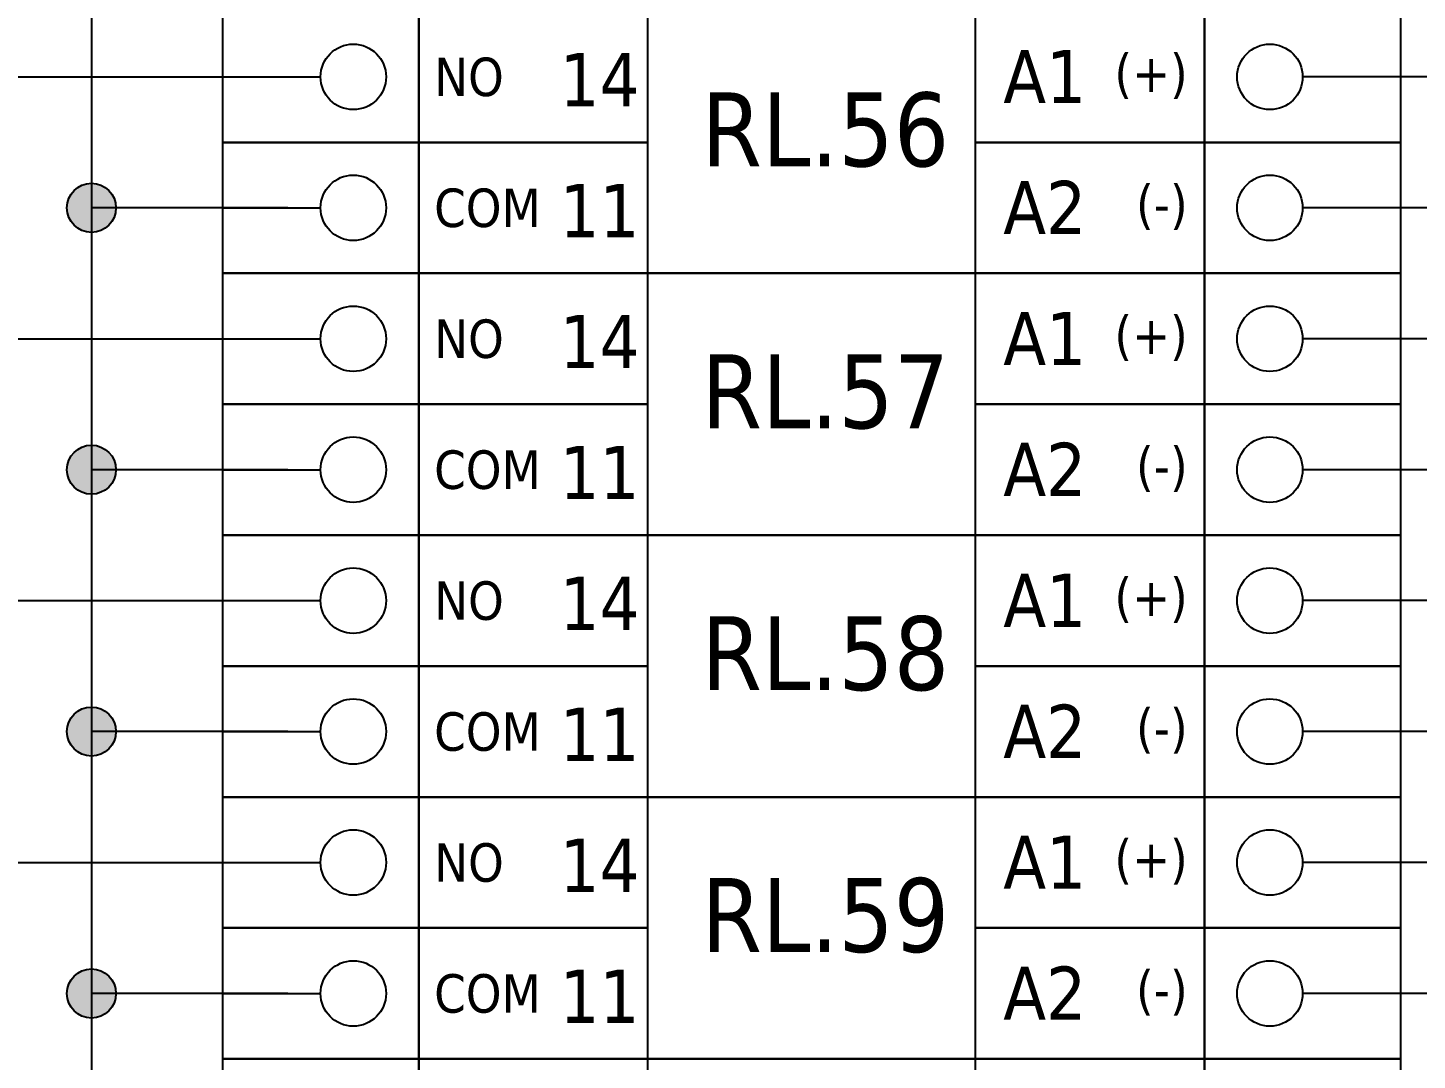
# Model space of a CAD drawing. Header units: millimetres. Extents: x 0 to 1792788, y -13 to 262234.
# Drawn here: x 236.06 to 278.5, y 66.96 to 98.5 of the extents above; entities that cross this region are included whole.
import ezdxf
from ezdxf.enums import TextEntityAlignment as Align

# ---------------------------------------------------------------- set-up
doc = ezdxf.new("R2010")
doc.units = ezdxf.units.MM
doc.linetypes.add('EPL_DASHDOT', pattern=[1, 0.8, -0.1, 0, -0.1])
for name, color, linetype, lineweight in [('EPLAN300', 5, 'Continuous', 25), ('EPLAN302', 5, 'Continuous', 25), ('EPLAN305', 5, 'Continuous', 25), ('EPLAN307', 134, 'EPL_DASHDOT', 25), ('EPLAN311', 7, 'Continuous', 25), ('EPLAN400', 5, 'Continuous', 35), ('EPLAN420', 7, 'Continuous', 35), ('EPLAN421', 5, 'Continuous', 35), ('EPLAN440', 73, 'Continuous', 35), ('EPLAN500', 7, 'Continuous', 35), ('EPLAN501', 7, 'Continuous', 35), ('EPLAN502', 7, 'Continuous', 35), ('EPLAN503', 7, 'Continuous', 35), ('EPLAN504', 7, 'Continuous', 35)]:
    doc.layers.add(name, color=color, linetype=linetype, lineweight=lineweight)
doc.styles.add('Tahoma', font='')
doc.styles.get('Tahoma').set_extended_font_data('Tahoma')

# ---------------------------------------------------------------- blocks, each defined once
blk = doc.blocks.new('EPLSYM_LibrarySPECIAL_Symbol17_Variant3_Placement1')
at = {"layer": 'EPLAN302', "lineweight": 25, "ltscale": 4}
blk.add_line((4, 0), (1, 0), dxfattribs=at)
blk.add_circle((0, 0), 1, dxfattribs=at)
at = {"layer": 'EPLAN420', "color": 7, "style": 'Tahoma'}
blk.add_attdef('17_20036', text='', height=1.6254, dxfattribs=at).set_placement((-1.5, -0.16254), align=Align.MIDDLE_RIGHT)
at = {"layer": 'EPLAN421', "color": 5, "style": 'Tahoma'}
blk.add_attdef('17_20039', text='', height=1.1739, dxfattribs=at).set_placement((3, 1), align=Align.BOTTOM_RIGHT)
blk = doc.blocks.new('EPLSYM_LibrarySPECIAL_Symbol17_Variant1_Placement1')
at = {"layer": 'EPLAN302', "lineweight": 25, "ltscale": 4}
blk.add_line((-4, 0), (-1, 0), dxfattribs=at)
blk.add_circle((0, 0), 1, dxfattribs=at)
at = {"layer": 'EPLAN420', "color": 7, "style": 'Tahoma'}
blk.add_attdef('17_20036', text='', height=1.6254, dxfattribs=at).set_placement((1.5, -0.16254), align=Align.MIDDLE_LEFT)
at = {"layer": 'EPLAN421', "color": 5, "style": 'Tahoma'}
blk.add_attdef('17_20039', text='', height=1.1739, dxfattribs=at).set_placement((-3, 1), align=Align.BOTTOM_LEFT)
blk = doc.blocks.new('EPLSYM_LibrarySPECIAL_Symbol2_Variant0_Placement1_23')
at = {"layer": 'EPLAN307', "lineweight": 25, "ltscale": 4}
blk.add_lwpolyline([(0, -8), (36, -8), (36, 0), (0, 0)], close=True, dxfattribs=at)
at = {"layer": 'EPLAN400', "color": 5, "style": 'Tahoma'}
blk.add_attdef('88_20010', text='', height=2.2575, dxfattribs=at).set_placement((-1.5, -0.9515), align=Align.TOP_CENTER)
at = {"layer": 'EPLAN500', "color": 7, "style": 'Tahoma'}
blk.add_attdef('88_20027', text='', height=1.6254, dxfattribs=at).set_placement((-1.5, -4.57508), align=Align.TOP_RIGHT)
at = {"layer": 'EPLAN501', "color": 7, "style": 'Tahoma'}
blk.add_attdef('88_20011', text='', height=1.6254, dxfattribs=at).set_placement((-1.5, -9.97508), align=Align.TOP_RIGHT)
at = {"layer": 'EPLAN502', "color": 7, "style": 'Tahoma'}
blk.add_attdef('88_20025', text='', height=1.6254, dxfattribs=at).set_placement((-1.5, -12.67508), align=Align.TOP_RIGHT)
at = {"layer": 'EPLAN503', "color": 7, "style": 'Tahoma'}
blk.add_attdef('88_20024', text='', height=1.6254, dxfattribs=at).set_placement((-1.5, -15.37508), align=Align.TOP_RIGHT)
at = {"layer": 'EPLAN504', "color": 7, "style": 'Tahoma'}
blk.add_attdef('88_20901[1]', text='', height=1.6254, dxfattribs=at).set_placement((-1.5, -7.27508), align=Align.TOP_RIGHT)
blk = doc.blocks.new('EPLSYM_LibrarySPECIAL_Symbol0_Variant0_Placement1_23')
at = {"layer": 'EPLAN305', "lineweight": 25, "ltscale": 4}
blk.add_lwpolyline([(0, -8), (36, -8), (36, 0), (0, 0)], close=True, dxfattribs=at)
at = {"layer": 'EPLAN400', "color": 5, "style": 'Tahoma'}
blk.add_attdef('17_20010', text='', height=2.2575, dxfattribs=at).set_placement((-1.5, -0.9515), align=Align.TOP_CENTER)
at = {"layer": 'EPLAN440', "color": 73, "style": 'Tahoma'}
blk.add_attdef('17_20300', text='', height=1.6254, dxfattribs=at).set_placement((-1.5, -4.57508), align=Align.TOP_RIGHT)
at = {"layer": 'EPLAN500', "color": 7, "style": 'Tahoma'}
blk.add_attdef('17_20027', text='', height=1.6254, dxfattribs=at).set_placement((-1.5, -7.27508), align=Align.TOP_RIGHT)
at = {"layer": 'EPLAN501', "color": 7, "style": 'Tahoma'}
blk.add_attdef('17_20011', text='', height=1.6254, dxfattribs=at).set_placement((-1.5, -12.67508), align=Align.TOP_RIGHT)
at = {"layer": 'EPLAN502', "color": 7, "style": 'Tahoma'}
blk.add_attdef('17_20025', text='', height=1.6254, dxfattribs=at).set_placement((-1.5, -15.37508), align=Align.TOP_RIGHT)
at = {"layer": 'EPLAN503', "color": 7, "style": 'Tahoma'}
blk.add_attdef('17_20024', text='', height=1.6254, dxfattribs=at).set_placement((-1.5, -18.07508), align=Align.TOP_RIGHT)
at = {"layer": 'EPLAN504', "color": 7, "style": 'Tahoma'}
blk.add_attdef('17_20901[1]', text='', height=1.6254, dxfattribs=at).set_placement((-1.5, -9.97508), align=Align.TOP_RIGHT)
blk = doc.blocks.new('EPLSYM_LibrarySPECIAL_Symbol2_Variant0_Placement1_24')
at = {"layer": 'EPLAN307', "lineweight": 25, "ltscale": 4}
blk.add_lwpolyline([(0, -8), (36, -8), (36, 0), (0, 0)], close=True, dxfattribs=at)
at = {"layer": 'EPLAN400', "color": 5, "style": 'Tahoma'}
blk.add_attdef('88_20010', text='', height=2.2575, dxfattribs=at).set_placement((-1.5, -0.9515), align=Align.TOP_CENTER)
at = {"layer": 'EPLAN500', "color": 7, "style": 'Tahoma'}
blk.add_attdef('88_20027', text='', height=1.6254, dxfattribs=at).set_placement((-1.5, -4.57508), align=Align.TOP_RIGHT)
at = {"layer": 'EPLAN501', "color": 7, "style": 'Tahoma'}
blk.add_attdef('88_20011', text='', height=1.6254, dxfattribs=at).set_placement((-1.5, -9.97508), align=Align.TOP_RIGHT)
at = {"layer": 'EPLAN502', "color": 7, "style": 'Tahoma'}
blk.add_attdef('88_20025', text='', height=1.6254, dxfattribs=at).set_placement((-1.5, -12.67508), align=Align.TOP_RIGHT)
at = {"layer": 'EPLAN503', "color": 7, "style": 'Tahoma'}
blk.add_attdef('88_20024', text='', height=1.6254, dxfattribs=at).set_placement((-1.5, -15.37508), align=Align.TOP_RIGHT)
at = {"layer": 'EPLAN504', "color": 7, "style": 'Tahoma'}
blk.add_attdef('88_20901[1]', text='', height=1.6254, dxfattribs=at).set_placement((-1.5, -7.27508), align=Align.TOP_RIGHT)
blk = doc.blocks.new('EPLSYM_LibrarySPECIAL_Symbol0_Variant0_Placement1_24')
at = {"layer": 'EPLAN305', "lineweight": 25, "ltscale": 4}
blk.add_lwpolyline([(0, -8), (36, -8), (36, 0), (0, 0)], close=True, dxfattribs=at)
at = {"layer": 'EPLAN400', "color": 5, "style": 'Tahoma'}
blk.add_attdef('17_20010', text='', height=2.2575, dxfattribs=at).set_placement((-1.5, -0.9515), align=Align.TOP_CENTER)
at = {"layer": 'EPLAN440', "color": 73, "style": 'Tahoma'}
blk.add_attdef('17_20300', text='', height=1.6254, dxfattribs=at).set_placement((-1.5, -4.57508), align=Align.TOP_RIGHT)
at = {"layer": 'EPLAN500', "color": 7, "style": 'Tahoma'}
blk.add_attdef('17_20027', text='', height=1.6254, dxfattribs=at).set_placement((-1.5, -7.27508), align=Align.TOP_RIGHT)
at = {"layer": 'EPLAN501', "color": 7, "style": 'Tahoma'}
blk.add_attdef('17_20011', text='', height=1.6254, dxfattribs=at).set_placement((-1.5, -12.67508), align=Align.TOP_RIGHT)
at = {"layer": 'EPLAN502', "color": 7, "style": 'Tahoma'}
blk.add_attdef('17_20025', text='', height=1.6254, dxfattribs=at).set_placement((-1.5, -15.37508), align=Align.TOP_RIGHT)
at = {"layer": 'EPLAN503', "color": 7, "style": 'Tahoma'}
blk.add_attdef('17_20024', text='', height=1.6254, dxfattribs=at).set_placement((-1.5, -18.07508), align=Align.TOP_RIGHT)
at = {"layer": 'EPLAN504', "color": 7, "style": 'Tahoma'}
blk.add_attdef('17_20901[1]', text='', height=1.6254, dxfattribs=at).set_placement((-1.5, -9.97508), align=Align.TOP_RIGHT)
blk = doc.blocks.new('EPLSYM_LibrarySPECIAL_Symbol2_Variant0_Placement1_25')
at = {"layer": 'EPLAN307', "lineweight": 25, "ltscale": 4}
blk.add_lwpolyline([(0, -8), (36, -8), (36, 0), (0, 0)], close=True, dxfattribs=at)
at = {"layer": 'EPLAN400', "color": 5, "style": 'Tahoma'}
blk.add_attdef('88_20010', text='', height=2.2575, dxfattribs=at).set_placement((-1.5, -0.9515), align=Align.TOP_CENTER)
at = {"layer": 'EPLAN500', "color": 7, "style": 'Tahoma'}
blk.add_attdef('88_20027', text='', height=1.6254, dxfattribs=at).set_placement((-1.5, -4.57508), align=Align.TOP_RIGHT)
at = {"layer": 'EPLAN501', "color": 7, "style": 'Tahoma'}
blk.add_attdef('88_20011', text='', height=1.6254, dxfattribs=at).set_placement((-1.5, -9.97508), align=Align.TOP_RIGHT)
at = {"layer": 'EPLAN502', "color": 7, "style": 'Tahoma'}
blk.add_attdef('88_20025', text='', height=1.6254, dxfattribs=at).set_placement((-1.5, -12.67508), align=Align.TOP_RIGHT)
at = {"layer": 'EPLAN503', "color": 7, "style": 'Tahoma'}
blk.add_attdef('88_20024', text='', height=1.6254, dxfattribs=at).set_placement((-1.5, -15.37508), align=Align.TOP_RIGHT)
at = {"layer": 'EPLAN504', "color": 7, "style": 'Tahoma'}
blk.add_attdef('88_20901[1]', text='', height=1.6254, dxfattribs=at).set_placement((-1.5, -7.27508), align=Align.TOP_RIGHT)
blk = doc.blocks.new('EPLSYM_LibrarySPECIAL_Symbol0_Variant0_Placement1_25')
at = {"layer": 'EPLAN305', "lineweight": 25, "ltscale": 4}
blk.add_lwpolyline([(0, -8), (36, -8), (36, 0), (0, 0)], close=True, dxfattribs=at)
at = {"layer": 'EPLAN400', "color": 5, "style": 'Tahoma'}
blk.add_attdef('17_20010', text='', height=2.2575, dxfattribs=at).set_placement((-1.5, -0.9515), align=Align.TOP_CENTER)
at = {"layer": 'EPLAN440', "color": 73, "style": 'Tahoma'}
blk.add_attdef('17_20300', text='', height=1.6254, dxfattribs=at).set_placement((-1.5, -4.57508), align=Align.TOP_RIGHT)
at = {"layer": 'EPLAN500', "color": 7, "style": 'Tahoma'}
blk.add_attdef('17_20027', text='', height=1.6254, dxfattribs=at).set_placement((-1.5, -7.27508), align=Align.TOP_RIGHT)
at = {"layer": 'EPLAN501', "color": 7, "style": 'Tahoma'}
blk.add_attdef('17_20011', text='', height=1.6254, dxfattribs=at).set_placement((-1.5, -12.67508), align=Align.TOP_RIGHT)
at = {"layer": 'EPLAN502', "color": 7, "style": 'Tahoma'}
blk.add_attdef('17_20025', text='', height=1.6254, dxfattribs=at).set_placement((-1.5, -15.37508), align=Align.TOP_RIGHT)
at = {"layer": 'EPLAN503', "color": 7, "style": 'Tahoma'}
blk.add_attdef('17_20024', text='', height=1.6254, dxfattribs=at).set_placement((-1.5, -18.07508), align=Align.TOP_RIGHT)
at = {"layer": 'EPLAN504', "color": 7, "style": 'Tahoma'}
blk.add_attdef('17_20901[1]', text='', height=1.6254, dxfattribs=at).set_placement((-1.5, -9.97508), align=Align.TOP_RIGHT)
blk = doc.blocks.new('EPLSYM_LibrarySPECIAL_Symbol2_Variant0_Placement1_26')
at = {"layer": 'EPLAN307', "lineweight": 25, "ltscale": 4}
blk.add_lwpolyline([(0, -8), (36, -8), (36, 0), (0, 0)], close=True, dxfattribs=at)
at = {"layer": 'EPLAN400', "color": 5, "style": 'Tahoma'}
blk.add_attdef('88_20010', text='', height=2.2575, dxfattribs=at).set_placement((-1.5, -0.9515), align=Align.TOP_CENTER)
at = {"layer": 'EPLAN500', "color": 7, "style": 'Tahoma'}
blk.add_attdef('88_20027', text='', height=1.6254, dxfattribs=at).set_placement((-1.5, -4.57508), align=Align.TOP_RIGHT)
at = {"layer": 'EPLAN501', "color": 7, "style": 'Tahoma'}
blk.add_attdef('88_20011', text='', height=1.6254, dxfattribs=at).set_placement((-1.5, -9.97508), align=Align.TOP_RIGHT)
at = {"layer": 'EPLAN502', "color": 7, "style": 'Tahoma'}
blk.add_attdef('88_20025', text='', height=1.6254, dxfattribs=at).set_placement((-1.5, -12.67508), align=Align.TOP_RIGHT)
at = {"layer": 'EPLAN503', "color": 7, "style": 'Tahoma'}
blk.add_attdef('88_20024', text='', height=1.6254, dxfattribs=at).set_placement((-1.5, -15.37508), align=Align.TOP_RIGHT)
at = {"layer": 'EPLAN504', "color": 7, "style": 'Tahoma'}
blk.add_attdef('88_20901[1]', text='', height=1.6254, dxfattribs=at).set_placement((-1.5, -7.27508), align=Align.TOP_RIGHT)
blk = doc.blocks.new('EPLSYM_LibrarySPECIAL_Symbol0_Variant0_Placement1_26')
at = {"layer": 'EPLAN305', "lineweight": 25, "ltscale": 4}
blk.add_lwpolyline([(0, -8), (36, -8), (36, 0), (0, 0)], close=True, dxfattribs=at)
at = {"layer": 'EPLAN400', "color": 5, "style": 'Tahoma'}
blk.add_attdef('17_20010', text='', height=2.2575, dxfattribs=at).set_placement((-1.5, -0.9515), align=Align.TOP_CENTER)
at = {"layer": 'EPLAN440', "color": 73, "style": 'Tahoma'}
blk.add_attdef('17_20300', text='', height=1.6254, dxfattribs=at).set_placement((-1.5, -4.57508), align=Align.TOP_RIGHT)
at = {"layer": 'EPLAN500', "color": 7, "style": 'Tahoma'}
blk.add_attdef('17_20027', text='', height=1.6254, dxfattribs=at).set_placement((-1.5, -7.27508), align=Align.TOP_RIGHT)
at = {"layer": 'EPLAN501', "color": 7, "style": 'Tahoma'}
blk.add_attdef('17_20011', text='', height=1.6254, dxfattribs=at).set_placement((-1.5, -12.67508), align=Align.TOP_RIGHT)
at = {"layer": 'EPLAN502', "color": 7, "style": 'Tahoma'}
blk.add_attdef('17_20025', text='', height=1.6254, dxfattribs=at).set_placement((-1.5, -15.37508), align=Align.TOP_RIGHT)
at = {"layer": 'EPLAN503', "color": 7, "style": 'Tahoma'}
blk.add_attdef('17_20024', text='', height=1.6254, dxfattribs=at).set_placement((-1.5, -18.07508), align=Align.TOP_RIGHT)
at = {"layer": 'EPLAN504', "color": 7, "style": 'Tahoma'}
blk.add_attdef('17_20901[1]', text='', height=1.6254, dxfattribs=at).set_placement((-1.5, -9.97508), align=Align.TOP_RIGHT)
blk = doc.blocks.new('EPLSYM_LibrarySPECIAL_Symbol2_Variant0_Placement1_27')
at = {"layer": 'EPLAN307', "lineweight": 25, "ltscale": 4}
blk.add_lwpolyline([(0, -8), (36, -8), (36, 0), (0, 0)], close=True, dxfattribs=at)
at = {"layer": 'EPLAN400', "color": 5, "style": 'Tahoma'}
blk.add_attdef('88_20010', text='', height=2.2575, dxfattribs=at).set_placement((-1.5, -0.9515), align=Align.TOP_CENTER)
at = {"layer": 'EPLAN500', "color": 7, "style": 'Tahoma'}
blk.add_attdef('88_20027', text='', height=1.6254, dxfattribs=at).set_placement((-1.5, -4.57508), align=Align.TOP_RIGHT)
at = {"layer": 'EPLAN501', "color": 7, "style": 'Tahoma'}
blk.add_attdef('88_20011', text='', height=1.6254, dxfattribs=at).set_placement((-1.5, -9.97508), align=Align.TOP_RIGHT)
at = {"layer": 'EPLAN502', "color": 7, "style": 'Tahoma'}
blk.add_attdef('88_20025', text='', height=1.6254, dxfattribs=at).set_placement((-1.5, -12.67508), align=Align.TOP_RIGHT)
at = {"layer": 'EPLAN503', "color": 7, "style": 'Tahoma'}
blk.add_attdef('88_20024', text='', height=1.6254, dxfattribs=at).set_placement((-1.5, -15.37508), align=Align.TOP_RIGHT)
at = {"layer": 'EPLAN504', "color": 7, "style": 'Tahoma'}
blk.add_attdef('88_20901[1]', text='', height=1.6254, dxfattribs=at).set_placement((-1.5, -7.27508), align=Align.TOP_RIGHT)
blk = doc.blocks.new('EPLSYM_LibrarySPECIAL_Symbol0_Variant0_Placement1_27')
at = {"layer": 'EPLAN305', "lineweight": 25, "ltscale": 4}
blk.add_lwpolyline([(0, -8), (36, -8), (36, 0), (0, 0)], close=True, dxfattribs=at)
at = {"layer": 'EPLAN400', "color": 5, "style": 'Tahoma'}
blk.add_attdef('17_20010', text='', height=2.2575, dxfattribs=at).set_placement((-1.5, -0.9515), align=Align.TOP_CENTER)
at = {"layer": 'EPLAN440', "color": 73, "style": 'Tahoma'}
blk.add_attdef('17_20300', text='', height=1.6254, dxfattribs=at).set_placement((-1.5, -4.57508), align=Align.TOP_RIGHT)
at = {"layer": 'EPLAN500', "color": 7, "style": 'Tahoma'}
blk.add_attdef('17_20027', text='', height=1.6254, dxfattribs=at).set_placement((-1.5, -7.27508), align=Align.TOP_RIGHT)
at = {"layer": 'EPLAN501', "color": 7, "style": 'Tahoma'}
blk.add_attdef('17_20011', text='', height=1.6254, dxfattribs=at).set_placement((-1.5, -12.67508), align=Align.TOP_RIGHT)
at = {"layer": 'EPLAN502', "color": 7, "style": 'Tahoma'}
blk.add_attdef('17_20025', text='', height=1.6254, dxfattribs=at).set_placement((-1.5, -15.37508), align=Align.TOP_RIGHT)
at = {"layer": 'EPLAN503', "color": 7, "style": 'Tahoma'}
blk.add_attdef('17_20024', text='', height=1.6254, dxfattribs=at).set_placement((-1.5, -18.07508), align=Align.TOP_RIGHT)
at = {"layer": 'EPLAN504', "color": 7, "style": 'Tahoma'}
blk.add_attdef('17_20901[1]', text='', height=1.6254, dxfattribs=at).set_placement((-1.5, -9.97508), align=Align.TOP_RIGHT)

msp = doc.modelspace()

# ---------------------------------------------------------------- hatches: boundary and pattern name
at = {"layer": 'EPLAN311', "linetype": 'Continuous', "lineweight": 25, "ltscale": 4}
h = msp.add_hatch(color=7, dxfattribs=at)
edge = h.paths.add_edge_path(flags=0)
edge.add_arc((238, 93), 0.75, 0, 360)
h = msp.add_hatch(color=7, dxfattribs=at)
edge = h.paths.add_edge_path(flags=0)
edge.add_arc((238, 85), 0.75, 0, 360)
h = msp.add_hatch(color=7, dxfattribs=at)
edge = h.paths.add_edge_path(flags=0)
edge.add_arc((238, 77), 0.75, 0, 360)
h = msp.add_hatch(color=7, dxfattribs=at)
edge = h.paths.add_edge_path(flags=0)
edge.add_arc((238, 69), 0.75, 0, 360)

# ---------------------------------------------------------------- linework, layer by layer
at = {"layer": 'EPLAN300', "lineweight": 25, "ltscale": 4}
for points in [[(242, 95), (248, 95), (248, 99), (242, 99)], [(248, 91), (272, 91), (272, 99), (248, 99)], [(248, 95), (255, 95), (255, 99), (248, 99)], [(265, 95), (272, 95), (272, 99), (265, 99)], [(272, 95), (278, 95), (278, 99), (272, 99)], [(242, 91), (248, 91), (248, 95), (242, 95)], [(248, 91), (255, 91), (255, 95), (248, 95)], [(265, 91), (272, 91), (272, 95), (265, 95)], [(272, 91), (278, 91), (278, 95), (272, 95)], [(242, 87), (248, 87), (248, 91), (242, 91)], [(248, 83), (272, 83), (272, 91), (248, 91)], [(248, 87), (255, 87), (255, 91), (248, 91)], [(265, 87), (272, 87), (272, 91), (265, 91)], [(272, 87), (278, 87), (278, 91), (272, 91)], [(242, 83), (248, 83), (248, 87), (242, 87)], [(248, 83), (255, 83), (255, 87), (248, 87)], [(265, 83), (272, 83), (272, 87), (265, 87)], [(272, 83), (278, 83), (278, 87), (272, 87)], [(242, 79), (248, 79), (248, 83), (242, 83)], [(248, 75), (272, 75), (272, 83), (248, 83)], [(248, 79), (255, 79), (255, 83), (248, 83)], [(265, 79), (272, 79), (272, 83), (265, 83)], [(272, 79), (278, 79), (278, 83), (272, 83)], [(242, 75), (248, 75), (248, 79), (242, 79)], [(248, 75), (255, 75), (255, 79), (248, 79)], [(265, 75), (272, 75), (272, 79), (265, 79)], [(272, 75), (278, 75), (278, 79), (272, 79)], [(242, 71), (248, 71), (248, 75), (242, 75)], [(248, 67), (272, 67), (272, 75), (248, 75)], [(248, 71), (255, 71), (255, 75), (248, 75)], [(265, 71), (272, 71), (272, 75), (265, 75)], [(272, 71), (278, 71), (278, 75), (272, 75)], [(242, 67), (248, 67), (248, 71), (242, 71)], [(248, 67), (255, 67), (255, 71), (248, 71)], [(265, 67), (272, 67), (272, 71), (265, 71)], [(272, 67), (278, 67), (278, 71), (272, 71)], [(242, 63), (248, 63), (248, 67), (242, 67)], [(248, 59), (272, 59), (272, 67), (248, 67)], [(248, 63), (255, 63), (255, 67), (248, 67)], [(265, 63), (272, 63), (272, 67), (265, 67)], [(272, 63), (278, 63), (278, 67), (272, 67)]]:
    msp.add_lwpolyline(points, close=True, dxfattribs=at)
at = {"layer": 'EPLAN311', "ltscale": 4}
for p, q in [((238, 101), (238, 93)), ((238, 93), (238, 85)), ((244, 93), (240, 93)), ((279, 93), (276, 93)), ((238, 85), (238, 77)), ((244, 85), (240, 85)), ((279, 85), (276, 85)), ((238, 77), (238, 69)), ((244, 77), (240, 77)), ((279, 77), (276, 77)), ((238, 69), (238, 61)), ((244, 69), (240, 69)), ((279, 69), (276, 69))]:
    msp.add_line(p, q, dxfattribs=at)
at = {"layer": 'EPLAN311', "color": 7, "ltscale": 4}
for p, q in [((184.05, 97), (244, 97)), ((299, 97), (276, 97)), ((184.05, 89), (244, 89)), ((299, 89), (276, 89)), ((184.05, 81), (244, 81)), ((299, 81), (276, 81)), ((184.05, 73), (244, 73)), ((299, 73), (276, 73))]:
    msp.add_line(p, q, dxfattribs=at)
at = {"layer": 'EPLAN311', "color": 7, "linetype": 'Continuous', "lineweight": 25, "ltscale": 4}
for p, q in [((238, 95), (238, 91)), ((240, 93), (238, 93)), ((238, 87), (238, 83)), ((240, 85), (238, 85)), ((238, 79), (238, 75)), ((240, 77), (238, 77)), ((238, 71), (238, 67)), ((240, 69), (238, 69))]:
    msp.add_line(p, q, dxfattribs=at)
for centre in [(238, 93), (238, 85), (238, 77), (238, 69)]:
    msp.add_circle(centre, 0.75, dxfattribs=at)

# ---------------------------------------------------------------- block references
for name, p in [('EPLSYM_LibrarySPECIAL_Symbol2_Variant0_Placement1_23', (242, 99)), ('EPLSYM_LibrarySPECIAL_Symbol2_Variant0_Placement1_24', (242, 91)), ('EPLSYM_LibrarySPECIAL_Symbol2_Variant0_Placement1_25', (242, 83)), ('EPLSYM_LibrarySPECIAL_Symbol2_Variant0_Placement1_26', (242, 75)), ('EPLSYM_LibrarySPECIAL_Symbol2_Variant0_Placement1_27', (242, 67))]:
    msp.add_blockref(name, p)
ref = msp.add_blockref('EPLSYM_LibrarySPECIAL_Symbol0_Variant0_Placement1_23', (242, 99))
ref.add_attrib('17_20010', 'RL.56', dxfattribs={"layer": 'EPLAN400', "color": 5, "height": 2.2575, "style": 'Tahoma'}).set_placement((260.419, 96.525), align=Align.TOP_CENTER)
ref = msp.add_blockref('EPLSYM_LibrarySPECIAL_Symbol17_Variant1_Placement1', (246, 97))
ref.add_attrib('17_20039', 'NO', dxfattribs={"layer": 'EPLAN421', "color": 5, "height": 1.1739, "style": 'Tahoma'}).set_placement((248.471, 96.063), align=Align.BOTTOM_LEFT)
ref.add_attrib('17_20036', '14', dxfattribs={"layer": 'EPLAN420', "color": 7, "height": 1.6254, "style": 'Tahoma'}).set_placement((252.304, 96.915), align=Align.MIDDLE_LEFT)
ref = msp.add_blockref('EPLSYM_LibrarySPECIAL_Symbol17_Variant3_Placement1', (274, 97))
ref.add_attrib('17_20039', '(+)', dxfattribs={"layer": 'EPLAN421', "color": 5, "height": 1.1739, "style": 'Tahoma'}).set_placement((271.49, 96.182), align=Align.BOTTOM_RIGHT)
ref.add_attrib('17_20036', 'A1', dxfattribs={"layer": 'EPLAN420', "color": 7, "height": 1.6254, "style": 'Tahoma'}).set_placement((268.386, 97.01), align=Align.MIDDLE_RIGHT)
ref = msp.add_blockref('EPLSYM_LibrarySPECIAL_Symbol17_Variant1_Placement1', (246, 93))
ref.add_attrib('17_20039', 'COM', dxfattribs={"layer": 'EPLAN421', "color": 5, "height": 1.1739, "style": 'Tahoma'}).set_placement((248.471, 92.063), align=Align.BOTTOM_LEFT)
ref.add_attrib('17_20036', '11', dxfattribs={"layer": 'EPLAN420', "color": 7, "height": 1.6254, "style": 'Tahoma'}).set_placement((252.304, 92.915), align=Align.MIDDLE_LEFT)
ref = msp.add_blockref('EPLSYM_LibrarySPECIAL_Symbol17_Variant3_Placement1', (274, 93))
ref.add_attrib('17_20039', '(-)', dxfattribs={"layer": 'EPLAN421', "color": 5, "height": 1.1739, "style": 'Tahoma'}).set_placement((271.49, 92.182), align=Align.BOTTOM_RIGHT)
ref.add_attrib('17_20036', 'A2', dxfattribs={"layer": 'EPLAN420', "color": 7, "height": 1.6254, "style": 'Tahoma'}).set_placement((268.386, 93.01), align=Align.MIDDLE_RIGHT)
ref = msp.add_blockref('EPLSYM_LibrarySPECIAL_Symbol0_Variant0_Placement1_24', (242, 91))
ref.add_attrib('17_20010', 'RL.57', dxfattribs={"layer": 'EPLAN400', "color": 5, "height": 2.2575, "style": 'Tahoma'}).set_placement((260.419, 88.525), align=Align.TOP_CENTER)
ref = msp.add_blockref('EPLSYM_LibrarySPECIAL_Symbol17_Variant1_Placement1', (246, 89))
ref.add_attrib('17_20039', 'NO', dxfattribs={"layer": 'EPLAN421', "color": 5, "height": 1.1739, "style": 'Tahoma'}).set_placement((248.471, 88.063), align=Align.BOTTOM_LEFT)
ref.add_attrib('17_20036', '14', dxfattribs={"layer": 'EPLAN420', "color": 7, "height": 1.6254, "style": 'Tahoma'}).set_placement((252.304, 88.915), align=Align.MIDDLE_LEFT)
ref = msp.add_blockref('EPLSYM_LibrarySPECIAL_Symbol17_Variant3_Placement1', (274, 89))
ref.add_attrib('17_20039', '(+)', dxfattribs={"layer": 'EPLAN421', "color": 5, "height": 1.1739, "style": 'Tahoma'}).set_placement((271.49, 88.182), align=Align.BOTTOM_RIGHT)
ref.add_attrib('17_20036', 'A1', dxfattribs={"layer": 'EPLAN420', "color": 7, "height": 1.6254, "style": 'Tahoma'}).set_placement((268.386, 89.01), align=Align.MIDDLE_RIGHT)
ref = msp.add_blockref('EPLSYM_LibrarySPECIAL_Symbol17_Variant1_Placement1', (246, 85))
ref.add_attrib('17_20039', 'COM', dxfattribs={"layer": 'EPLAN421', "color": 5, "height": 1.1739, "style": 'Tahoma'}).set_placement((248.471, 84.063), align=Align.BOTTOM_LEFT)
ref.add_attrib('17_20036', '11', dxfattribs={"layer": 'EPLAN420', "color": 7, "height": 1.6254, "style": 'Tahoma'}).set_placement((252.304, 84.915), align=Align.MIDDLE_LEFT)
ref = msp.add_blockref('EPLSYM_LibrarySPECIAL_Symbol17_Variant3_Placement1', (274, 85))
ref.add_attrib('17_20039', '(-)', dxfattribs={"layer": 'EPLAN421', "color": 5, "height": 1.1739, "style": 'Tahoma'}).set_placement((271.49, 84.182), align=Align.BOTTOM_RIGHT)
ref.add_attrib('17_20036', 'A2', dxfattribs={"layer": 'EPLAN420', "color": 7, "height": 1.6254, "style": 'Tahoma'}).set_placement((268.386, 85.01), align=Align.MIDDLE_RIGHT)
ref = msp.add_blockref('EPLSYM_LibrarySPECIAL_Symbol0_Variant0_Placement1_25', (242, 83))
ref.add_attrib('17_20010', 'RL.58', dxfattribs={"layer": 'EPLAN400', "color": 5, "height": 2.2575, "style": 'Tahoma'}).set_placement((260.419, 80.525), align=Align.TOP_CENTER)
ref = msp.add_blockref('EPLSYM_LibrarySPECIAL_Symbol17_Variant1_Placement1', (246, 81))
ref.add_attrib('17_20039', 'NO', dxfattribs={"layer": 'EPLAN421', "color": 5, "height": 1.1739, "style": 'Tahoma'}).set_placement((248.471, 80.063), align=Align.BOTTOM_LEFT)
ref.add_attrib('17_20036', '14', dxfattribs={"layer": 'EPLAN420', "color": 7, "height": 1.6254, "style": 'Tahoma'}).set_placement((252.304, 80.915), align=Align.MIDDLE_LEFT)
ref = msp.add_blockref('EPLSYM_LibrarySPECIAL_Symbol17_Variant3_Placement1', (274, 81))
ref.add_attrib('17_20039', '(+)', dxfattribs={"layer": 'EPLAN421', "color": 5, "height": 1.1739, "style": 'Tahoma'}).set_placement((271.49, 80.182), align=Align.BOTTOM_RIGHT)
ref.add_attrib('17_20036', 'A1', dxfattribs={"layer": 'EPLAN420', "color": 7, "height": 1.6254, "style": 'Tahoma'}).set_placement((268.386, 81.01), align=Align.MIDDLE_RIGHT)
ref = msp.add_blockref('EPLSYM_LibrarySPECIAL_Symbol17_Variant1_Placement1', (246, 77))
ref.add_attrib('17_20039', 'COM', dxfattribs={"layer": 'EPLAN421', "color": 5, "height": 1.1739, "style": 'Tahoma'}).set_placement((248.471, 76.063), align=Align.BOTTOM_LEFT)
ref.add_attrib('17_20036', '11', dxfattribs={"layer": 'EPLAN420', "color": 7, "height": 1.6254, "style": 'Tahoma'}).set_placement((252.304, 76.915), align=Align.MIDDLE_LEFT)
ref = msp.add_blockref('EPLSYM_LibrarySPECIAL_Symbol17_Variant3_Placement1', (274, 77))
ref.add_attrib('17_20039', '(-)', dxfattribs={"layer": 'EPLAN421', "color": 5, "height": 1.1739, "style": 'Tahoma'}).set_placement((271.49, 76.182), align=Align.BOTTOM_RIGHT)
ref.add_attrib('17_20036', 'A2', dxfattribs={"layer": 'EPLAN420', "color": 7, "height": 1.6254, "style": 'Tahoma'}).set_placement((268.386, 77.01), align=Align.MIDDLE_RIGHT)
ref = msp.add_blockref('EPLSYM_LibrarySPECIAL_Symbol0_Variant0_Placement1_26', (242, 75))
ref.add_attrib('17_20010', 'RL.59', dxfattribs={"layer": 'EPLAN400', "color": 5, "height": 2.2575, "style": 'Tahoma'}).set_placement((260.419, 72.525), align=Align.TOP_CENTER)
ref = msp.add_blockref('EPLSYM_LibrarySPECIAL_Symbol17_Variant1_Placement1', (246, 73))
ref.add_attrib('17_20039', 'NO', dxfattribs={"layer": 'EPLAN421', "color": 5, "height": 1.1739, "style": 'Tahoma'}).set_placement((248.471, 72.063), align=Align.BOTTOM_LEFT)
ref.add_attrib('17_20036', '14', dxfattribs={"layer": 'EPLAN420', "color": 7, "height": 1.6254, "style": 'Tahoma'}).set_placement((252.304, 72.915), align=Align.MIDDLE_LEFT)
ref = msp.add_blockref('EPLSYM_LibrarySPECIAL_Symbol17_Variant3_Placement1', (274, 73))
ref.add_attrib('17_20039', '(+)', dxfattribs={"layer": 'EPLAN421', "color": 5, "height": 1.1739, "style": 'Tahoma'}).set_placement((271.49, 72.182), align=Align.BOTTOM_RIGHT)
ref.add_attrib('17_20036', 'A1', dxfattribs={"layer": 'EPLAN420', "color": 7, "height": 1.6254, "style": 'Tahoma'}).set_placement((268.386, 73.01), align=Align.MIDDLE_RIGHT)
ref = msp.add_blockref('EPLSYM_LibrarySPECIAL_Symbol17_Variant1_Placement1', (246, 69))
ref.add_attrib('17_20039', 'COM', dxfattribs={"layer": 'EPLAN421', "color": 5, "height": 1.1739, "style": 'Tahoma'}).set_placement((248.471, 68.063), align=Align.BOTTOM_LEFT)
ref.add_attrib('17_20036', '11', dxfattribs={"layer": 'EPLAN420', "color": 7, "height": 1.6254, "style": 'Tahoma'}).set_placement((252.304, 68.915), align=Align.MIDDLE_LEFT)
ref = msp.add_blockref('EPLSYM_LibrarySPECIAL_Symbol17_Variant3_Placement1', (274, 69))
ref.add_attrib('17_20039', '(-)', dxfattribs={"layer": 'EPLAN421', "color": 5, "height": 1.1739, "style": 'Tahoma'}).set_placement((271.49, 68.182), align=Align.BOTTOM_RIGHT)
ref.add_attrib('17_20036', 'A2', dxfattribs={"layer": 'EPLAN420', "color": 7, "height": 1.6254, "style": 'Tahoma'}).set_placement((268.386, 69.01), align=Align.MIDDLE_RIGHT)
ref = msp.add_blockref('EPLSYM_LibrarySPECIAL_Symbol0_Variant0_Placement1_27', (242, 67))
ref.add_attrib('17_20010', 'RL.60', dxfattribs={"layer": 'EPLAN400', "color": 5, "height": 2.2575, "style": 'Tahoma'}).set_placement((260.419, 64.525), align=Align.TOP_CENTER)

doc.saveas('drawing.dxf')
